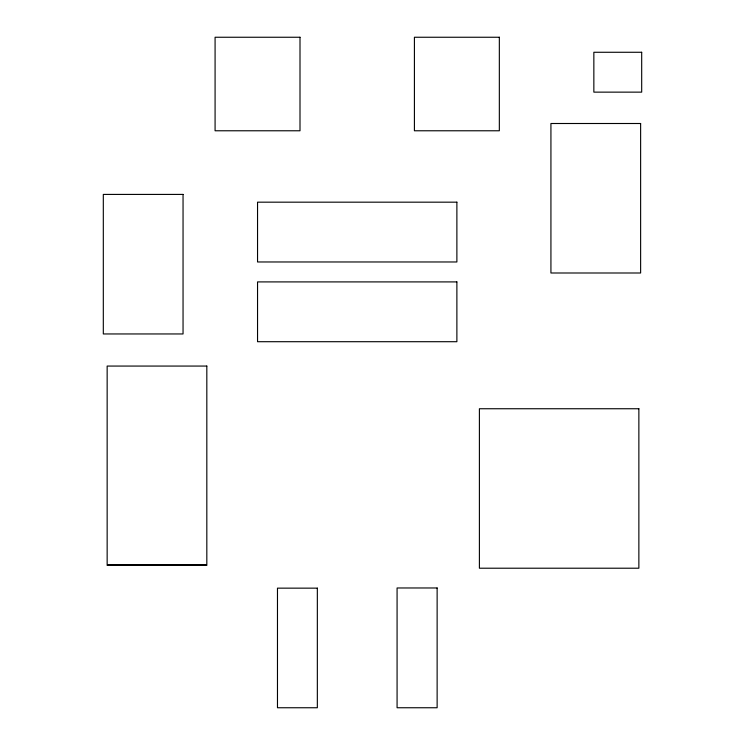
<?xml version="1.0" encoding="UTF-8"?>
<svg xmlns="http://www.w3.org/2000/svg" width="745" height="745" viewBox="0 0 745 745"><rect width="100%" height="100%" fill="white"/><g stroke="black" fill="none" stroke-linecap="round" stroke-linejoin="round"><path stroke-width="1.12" d="M107.951 564.598L206.02 564.598M300.002 37.25L215.082 37.25L215.082 130.775L300.002 130.775L300.002 37.25M499.336 37.25L414.416 37.25L414.416 130.775L499.336 130.775L499.336 37.25M641.687 52.271L593.849 52.271L593.849 92.138L641.687 92.138L641.687 52.271M640.625 123.502L550.928 123.502L550.928 272.996L640.625 272.996L640.625 123.502M183.047 194.417L103.313 194.417L103.313 333.956L183.047 333.956L183.047 194.417M456.881 202.174L257.546 202.174L257.546 261.97L456.881 261.97L456.881 202.174M456.881 281.908L257.546 281.908L257.546 341.704L456.881 341.704L456.881 281.908M206.821 366.065L107.15 366.065L107.15 565.399L206.821 565.399L206.821 366.065M638.865 408.744L479.398 408.744L479.398 568.212L638.865 568.212L638.865 408.744M437.129 587.973L397.076 587.973L397.076 707.75L437.129 707.75L437.129 587.973M317.342 588.15L277.475 588.15L277.475 707.75L317.342 707.75L317.342 588.15"/></g></svg>
